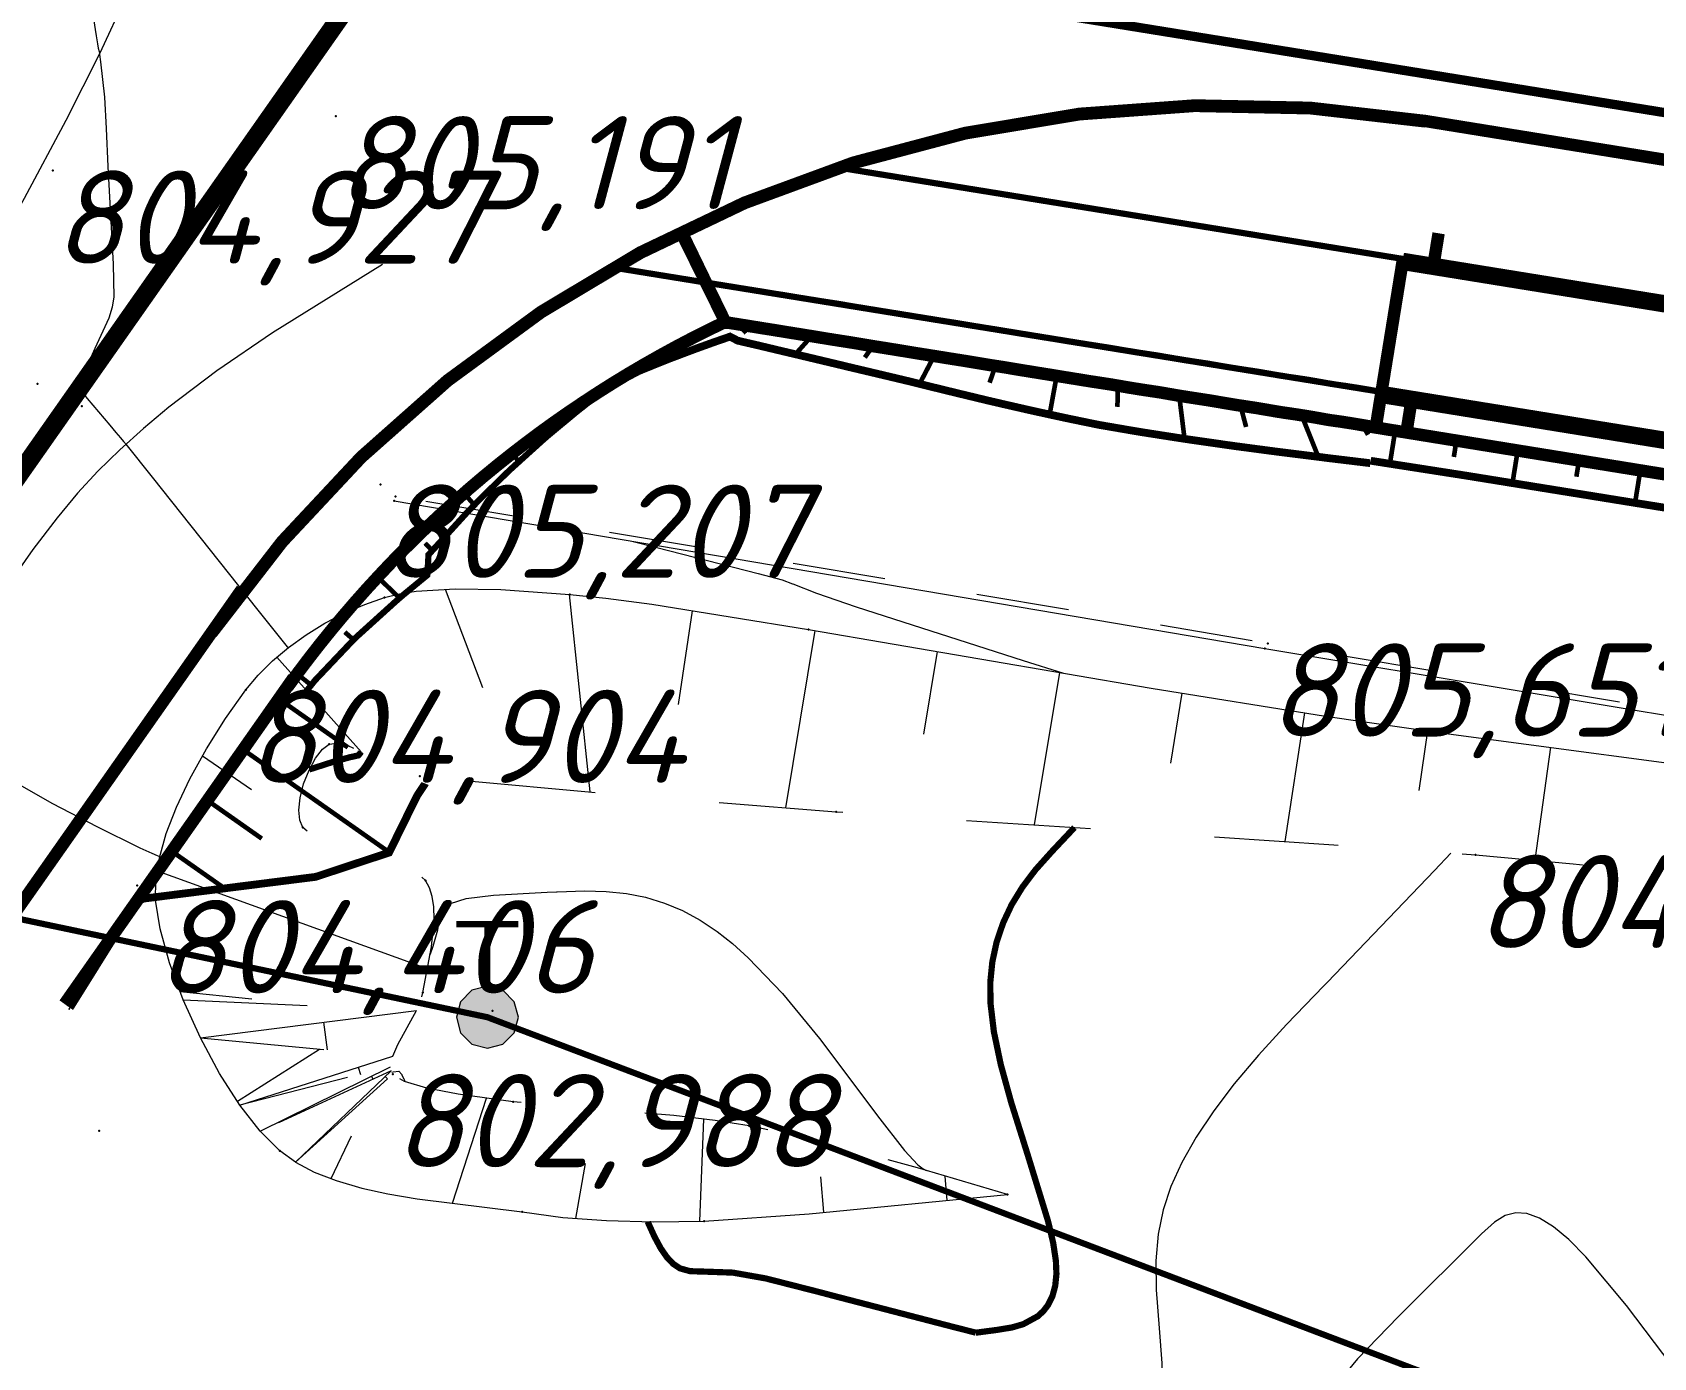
# Model space of a CAD drawing. Header units: metres. Extents: x 629572 to 645168, y 4785785 to 4790166.
# Drawn here: x 635270.7 to 635296.82, y 4788077.24 to 4788098.58 of the extents above; entities that cross this region are included whole.
import ezdxf

# ---------------------------------------------------------------- set-up
doc = ezdxf.new("R2010")
doc.units = ezdxf.units.M
for name, pattern in [('Cплошная', [0]), ('Сплошная', [0]), ('Сплошная_0_50', [0]), ('Штриховая 1.5-1.5', [3, 1.5, -1.5]), ('Штриховая 2', [4, 2, -2]), ('Штриховая 2_0_50', [2, 1, -1]), ('Штрихпунктирная 2', [10, 5, -2.5, 0, -2.5])]:
    doc.linetypes.add(name, pattern=pattern)
doc.layers.get('0').update_dxf_attribs({"linetype": 'CONTINUOUS'})
for name, color, linetype in [('Горизонтали', 7, 'CONTINUOUS'), ('Границы тротуаров_ техн. тротуаров или лотков', 7, 'CONTINUOUS'), ('Границы частей обочин', 7, 'CONTINUOUS'), ('Грунтовая часть обочины', 7, 'CONTINUOUS'), ('Дороги с покрытием (край_ бровка)', 7, 'CONTINUOUS'), ('Дорожные полосы', 7, 'CONTINUOUS'), ('каб.TNS+', 7, 'CONTINUOUS'), ('Кабельные столбики-сторожки', 7, 'CONTINUOUS'), ('Нурсултан', 7, 'CONTINUOUS'), ('Общая поверхность по верху_ ПЧ или ДП_откосы', 7, 'CONTINUOUS'), ('ПК 49+92_61', 7, 'CONTINUOUS'), ('Проезжие части улиц и тротуаров (без бортового камня)', 7, 'CONTINUOUS'), ('Проезжие части улиц и тротуаров (с бортом)', 7, 'CONTINUOUS'), ('Структ', 7, 'CONTINUOUS'), ('Тротуар укрепленной части обочины', 7, 'CONTINUOUS'), ('Укрепленная часть обочины', 7, 'CONTINUOUS')]:
    doc.layers.add(name, color=color, linetype=linetype)
doc.styles.add('ISOCPEUR', font='isocpeui.ttf')
doc.styles.get("Standard").update_dxf_attribs({"font": 'isocpeui.ttf'})
doc.linetypes.add('TELEFON', pattern='A,8,["o",Standard,S=1,R=0,X=-4.33,Y=-0.34],-2', length=10)

# ---------------------------------------------------------------- blocks, each defined once
blk = doc.blocks.new('1010 - 119.2 эл.кабел.столбики-сторожки')
blk.add_hatch(color=7).paths.add_polyline_path([(0, 0.5), (-0.25, 0.433), (-0.433, 0.25), (-0.5, 0), (-0.433, -0.25), (-0.25, -0.433), (0, -0.5), (0.25, -0.433), (0.433, -0.25), (0.5, 0), (0.433, 0.25), (0.25, 0.433), (0, 0.5)])
at = {"color": 7, "linetype": 'Continuous', "lineweight": 0, "const_width": 0.1, "flags": 128}
for points in [[(-0.5, 1.5), (0.5, 1.5)], [(0, 0.5), (0, 1.5)]]:
    blk.add_lwpolyline(points, dxfattribs=at)
at = {"color": 7, "linetype": 'Continuous', "lineweight": 0, "flags": 128}
blk.add_lwpolyline([(0, 0.5), (-0.25, 0.433), (-0.433, 0.25), (-0.5, 0), (-0.433, -0.25), (-0.25, -0.433), (0, -0.5), (0.25, -0.433), (0.433, -0.25), (0.5, 0), (0.433, 0.25), (0.25, 0.433), (0, 0.5)], close=True, dxfattribs=at)
at = {"color": 7, "style": 'ISOCPEUR', "flags": 1}
for tag in ['X', 'Отметка', 'Отметка', 'Имя объекта CREDO-III', 'Код объекта CREDO-III', 'Примечание', 'Тип попереч. профиля', 'Y']:
    blk.add_attdef(tag, (0, 0), '', height=2.5, dxfattribs=at)

msp = doc.modelspace()

# ---------------------------------------------------------------- linework, layer by layer
at = {"layer": 'Горизонтали', "color": 34, "linetype": 'Сплошная', "lineweight": 0, "true_color": 0xa55200, "flags": 128}
for points, elevation in [([(635271.321, 4788103.612), (635271.324, 4788103.606), (635271.336, 4788103.58), (635271.345, 4788103.548), (635271.354, 4788103.512), (635271.357, 4788103.5), (635271.408, 4788103.285), (635271.418, 4788103.137), (635271.416, 4788103.114), (635271.412, 4788102.986), (635271.417, 4788102.898), (635271.424, 4788102.713), (635271.388, 4788102.516), (635271.379, 4788102.489), (635271.337, 4788102.328), (635271.32, 4788101.958), (635271.341, 4788101.306), (635271.407, 4788100.763), (635271.437, 4788100.54), (635271.459, 4788100.339), (635271.509, 4788099.923), (635271.655, 4788098.997), (635271.687, 4788098.799), (635271.73, 4788098.525), (635271.74, 4788098.46), (635271.752, 4788098.398), (635271.766, 4788098.329), (635271.778, 4788098.272), (635271.783, 4788098.249), (635271.785, 4788098.241), (635271.787, 4788098.23), (635271.787, 4788098.229), (635271.787, 4788098.227)], 805), ([(635271.787, 4788098.227), (635271.802, 4788098.106), (635271.865, 4788097.537), (635271.892, 4788097.034), (635271.892, 4788097.033), (635271.921, 4788096.423), (635271.964, 4788095.637), (635272.008, 4788094.848), (635272.017, 4788094.324), (635271.99, 4788094.155), (635271.934, 4788093.978), (635271.713, 4788093.489), (635271.528, 4788093.083), (635271.489, 4788092.955), (635271.485, 4788092.86), (635271.513, 4788092.783), (635271.586, 4788092.686), (635271.95, 4788092.256), (635272.05, 4788092.138), (635272.125, 4788092.05), (635272.174, 4788091.992), (635272.193, 4788091.97), (635272.2, 4788091.962), (635272.209, 4788091.951), (635272.21, 4788091.95), (635272.211, 4788091.949)], 805), ([(635272.211, 4788091.949), (635272.633, 4788091.418), (635274.334, 4788089.279), (635274.811, 4788088.688), (635274.819, 4788088.679), (635274.82, 4788088.677), (635274.824, 4788088.673), (635274.824, 4788088.673)], 805), ([(635280.36, 4788090.388), (635280.765, 4788090.285), (635282.398, 4788089.867), (635282.783, 4788089.763), (635282.95, 4788089.702), (635282.955, 4788089.699), (635283.335, 4788089.551), (635283.974, 4788089.332), (635286.665, 4788088.469), (635287.315, 4788088.264)], 805.5), ([(635268.798, 4788087.436), (635269.195, 4788087.205), (635271.031, 4788086.164), (635271.74, 4788085.792), (635272.437, 4788085.452), (635272.63, 4788085.363), (635272.716, 4788085.325), (635272.743, 4788085.315), (635272.753, 4788085.312), (635272.757, 4788085.311), (635272.758, 4788085.31)], 804.5), ([(635293.557, 4788085.364), (635293.294, 4788085.084), (635291.568, 4788083.284), (635291.512, 4788083.227), (635290.909, 4788082.602), (635290.46, 4788082.109), (635290.069, 4788081.647), (635289.738, 4788081.212), (635289.453, 4788080.788), (635289.222, 4788080.382), (635289.045, 4788079.994), (635288.92, 4788079.622), (635288.84, 4788079.227), (635288.804, 4788078.799), (635288.809, 4788078.331), (635288.858, 4788077.714), (635288.902, 4788077.149), (635288.899, 4788076.77), (635288.847, 4788076.458), (635288.743, 4788076.203), (635288.6, 4788076.011), (635288.404, 4788075.835), (635288.153, 4788075.677), (635287.847, 4788075.537), (635287.493, 4788075.415), (635287.085, 4788075.309), (635286.627, 4788075.22), (635286.058, 4788075.135), (635285.309, 4788075.033)], 804.5), ([(635277.109, 4788083.728), (635277.116, 4788083.744), (635277.163, 4788083.866), (635277.239, 4788084.129), (635277.266, 4788084.292), (635277.267, 4788084.302), (635277.304, 4788084.43), (635277.359, 4788084.498), (635277.439, 4788084.553), (635277.692, 4788084.634), (635278.131, 4788084.686), (635278.998, 4788084.733), (635279.15, 4788084.74), (635279.159, 4788084.741), (635279.603, 4788084.756), (635279.95, 4788084.747), (635280.276, 4788084.713), (635280.583, 4788084.653), (635280.887, 4788084.561), (635281.179, 4788084.44), (635281.463, 4788084.287), (635281.738, 4788084.103), (635281.982, 4788083.909), (635282.238, 4788083.678), (635282.788, 4788083.102), (635283.386, 4788082.38), (635284.117, 4788081.409), (635284.32, 4788081.134), (635284.753, 4788080.577), (635284.968, 4788080.343), (635285.056, 4788080.28), (635285.086, 4788080.265), (635285.095, 4788080.26), (635285.109, 4788080.253), (635285.109, 4788080.253), (635285.111, 4788080.252)], 803.5), ([(635299.89, 4788084.683), (635300.023, 4788084.546), (635300.476, 4788084.103), (635301.102, 4788083.539), (635303.54, 4788081.459), (635304.59, 4788080.576), (635304.626, 4788080.546), (635304.97, 4788080.256), (635305.031, 4788080.197), (635305.061, 4788080.139), (635305.07, 4788080.062), (635305.06, 4788079.956), (635305.007, 4788079.719), (635304.856, 4788079.046), (635304.705, 4788078.249), (635304.626, 4788077.797), (635304.384, 4788076.458), (635304.169, 4788075.478), (635303.945, 4788074.692), (635303.829, 4788074.373), (635303.711, 4788074.104), (635303.56, 4788073.833), (635303.392, 4788073.606), (635303.206, 4788073.422), (635303.001, 4788073.277), (635302.78, 4788073.173), (635302.531, 4788073.102), (635302.25, 4788073.06), (635301.865, 4788073.036), (635301.481, 4788073.029), (635301.188, 4788073.054), (635300.908, 4788073.119), (635300.634, 4788073.226), (635300.347, 4788073.385), (635300.051, 4788073.597), (635299.744, 4788073.863), (635299.421, 4788074.187), (635299.052, 4788074.605), (635298.62, 4788075.134), (635297.423, 4788076.713), (635296.388, 4788078.081), (635295.734, 4788078.864), (635295.46, 4788079.14), (635295.212, 4788079.347), (635294.987, 4788079.487), (635294.783, 4788079.562), (635294.602, 4788079.574), (635294.43, 4788079.528), (635294.262, 4788079.424), (635294.053, 4788079.235), (635292.731, 4788077.921), (635292.71, 4788077.899), (635292.709, 4788077.898), (635292.055, 4788077.218), (635291.609, 4788076.677), (635291.434, 4788076.422), (635291.292, 4788076.178), (635291.184, 4788075.944), (635291.108, 4788075.719), (635291.05, 4788075.42), (635291.02, 4788075.016), (635290.971, 4788074.504), (635290.922, 4788074.317), (635290.852, 4788074.151), (635290.755, 4788073.996), (635290.63, 4788073.854), (635290.476, 4788073.725), (635290.292, 4788073.607), (635290.043, 4788073.484), (635289.74, 4788073.364), (635288.97, 4788073.133), (635288.21, 4788072.962), (635287.31, 4788072.797), (635285.865, 4788072.583), (635285.528, 4788072.536), (635285.054, 4788072.471), (635284.772, 4788072.432), (635284.756, 4788072.429), (635284.713, 4788072.424), (635284.713, 4788072.424)], 805), ([(635276.497, 4788081.838), (635276.518, 4788081.845), (635276.61, 4788081.855), (635276.654, 4788081.8), (635276.659, 4788081.789), (635276.688, 4788081.731), (635276.7, 4788081.708), (635276.707, 4788081.687), (635276.706, 4788081.686)], 803)]:
    msp.add_lwpolyline(points, dxfattribs=dict(at, elevation=elevation))
at = {"layer": 'Горизонтали', "color": 34, "linetype": 'Сплошная', "lineweight": 0, "const_width": 0.1, "elevation": 804, "flags": 128}
for points in [[(635275.165, 4788086.711), (635275.237, 4788086.734), (635275.561, 4788086.838), (635275.818, 4788086.908), (635275.881, 4788086.921), (635275.957, 4788086.939), (635275.986, 4788086.971), (635275.986, 4788086.972), (635275.993, 4788086.993), (635275.993, 4788086.995), (635275.994, 4788086.996), (635275.994, 4788086.997), (635275.994, 4788086.997), (635275.994, 4788086.997)], [(635287.493, 4788085.776), (635287.134, 4788085.395), (635286.865, 4788085.095), (635286.657, 4788084.82), (635286.482, 4788084.535), (635286.344, 4788084.241), (635286.239, 4788083.932), (635286.17, 4788083.613), (635286.137, 4788083.283), (635286.141, 4788082.942), (635286.195, 4788082.489), (635286.306, 4788081.96), (635286.475, 4788081.347), (635286.741, 4788080.503), (635287.067, 4788079.441), (635287.151, 4788079.086), (635287.194, 4788078.799), (635287.203, 4788078.588), (635287.184, 4788078.399), (635287.139, 4788078.232), (635287.068, 4788078.088), (635286.993, 4788077.99), (635286.902, 4788077.906), (635286.669, 4788077.779), (635286.486, 4788077.726), (635286.25, 4788077.687), (635286.067, 4788077.663), (635286.007, 4788077.655), (635285.917, 4788077.643), (635285.904, 4788077.642)], [(635285.904, 4788077.642), (635285.5, 4788077.745), (635283.611, 4788078.235), (635283.412, 4788078.288), (635282.521, 4788078.515), (635281.99, 4788078.609), (635281.569, 4788078.624), (635281.302, 4788078.632), (635281.136, 4788078.678), (635281.03, 4788078.749), (635280.927, 4788078.857), (635280.828, 4788079), (635280.726, 4788079.189), (635280.627, 4788079.407), (635280.623, 4788079.418), (635280.622, 4788079.422), (635280.62, 4788079.428), (635280.62, 4788079.428)]]:
    msp.add_lwpolyline(points, dxfattribs=at)
at = {"layer": 'Границы тротуаров_ техн. тротуаров или лотков', "color": 7, "linetype": 'Сплошная', "lineweight": 0, "const_width": 0.1, "flags": 128}
msp.add_lwpolyline([(635292.44, 4788092.791, 0.000063), (635292.436, 4788092.791), (635292.436, 4788092.791), (635292.245, 4788092.826), (635292.053, 4788092.858), (635291.861, 4788092.888), (635291.668, 4788092.915), (635291.613, 4788092.924), (635291.435, 4788092.956), (635291.256, 4788092.987), (635291.076, 4788093.014), (635290.897, 4788093.04), (635290.786, 4788093.058), (635290.452, 4788093.116), (635290.115, 4788093.167), (635289.96, 4788093.192), (635289.642, 4788093.247), (635289.322, 4788093.295), (635289.133, 4788093.326), (635288.824, 4788093.379), (635288.513, 4788093.426), (635288.307, 4788093.46), (635288.017, 4788093.509), (635287.726, 4788093.554), (635287.682, 4788093.561), (635287.48, 4788093.593), (635287.157, 4788093.646), (635286.943, 4788093.68), (635286.846, 4788093.696), (635286.826, 4788093.699), (635286.653, 4788093.727), (635286.466, 4788093.758), (635286.259, 4788093.792), (635286.051, 4788093.825), (635285.937, 4788093.843), (635285.827, 4788093.861), (635285.571, 4788093.904), (635285.314, 4788093.944), (635285.025, 4788093.991), (635285.01, 4788093.993), (635284.75, 4788094.035), (635284.524, 4788094.072), (635284.222, 4788094.121), (635284.038, 4788094.151), (635283.937, 4788094.167), (635283.68, 4788094.211), (635283.42, 4788094.251), (635283.327, 4788094.266), (635283.01, 4788094.317), (635282.815, 4788094.35), (635282.618, 4788094.38), (635282.61, 4788094.382), (635282.422, 4788094.413), (635282.234, 4788094.443), (635282.226, 4788094.444), (635281.918, 4788094.494), (635281.828, 4788094.508), (635281.618, 4788094.542)], format="xyb", dxfattribs=at)
at = {"layer": 'Границы частей обочин', "color": 86, "linetype": 'Сплошная', "lineweight": 0, "true_color": 0x128000, "const_width": 0.1, "flags": 128}
msp.add_lwpolyline([(635274.811, 4788088.044), (635271.223, 4788082.935)], dxfattribs=at)
at = {"layer": 'Грунтовая часть обочины', "color": 30, "linetype": 'Сплошная', "lineweight": 0, "true_color": 0xff7f27, "const_width": 0.2, "flags": 128}
for points in [[(635292.427, 4788092.712), (635292.347, 4788092.218), (635328.755, 4788086.325), (635328.834, 4788086.819)], [(635292.92, 4788092.632), (635292.841, 4788092.138), (635328.266, 4788086.404), (635328.346, 4788086.898)]]:
    msp.add_lwpolyline(points, dxfattribs=at)
at = {"layer": 'Дороги с покрытием (край_ бровка)', "color": 251, "linetype": 'Сплошная', "lineweight": 0, "true_color": 0x636466, "flags": 128}
for points in [[(635253.175, 4788065.986), (635254.196, 4788068.296), (635255.256, 4788070.586), (635255.832, 4788071.754), (635256.395, 4788072.834), (635257.015, 4788073.95), (635257.812, 4788075.315), (635259.452, 4788078.021), (635259.67, 4788078.377), (635260.967, 4788080.509), (635262.027, 4788082.285), (635262.302, 4788082.748), (635263.643, 4788084.984), (635265.005, 4788087.186), (635265.644, 4788088.167), (635266.461, 4788089.372), (635266.927, 4788090.048), (635267.948, 4788091.537), (635268.69, 4788092.665), (635269.279, 4788093.621), (635269.927, 4788094.743), (635270.579, 4788095.912), (635271.25, 4788097.165), (635271.799, 4788098.25), (635272.253, 4788099.236), (635272.401, 4788099.607), (635272.494, 4788099.895), (635272.554, 4788100.167), (635272.595, 4788100.461), (635272.616, 4788100.772), (635272.617, 4788101.092), (635272.596, 4788101.42), (635272.554, 4788101.741), (635272.493, 4788102.049), (635272.412, 4788102.337), (635272.304, 4788102.625), (635272.177, 4788102.879), (635272.032, 4788103.094), (635271.871, 4788103.27), (635271.678, 4788103.419), (635271.429, 4788103.562), (635271.127, 4788103.698), (635270.771, 4788103.826), (635270.052, 4788104.024), (635269.196, 4788104.197), (635268.417, 4788104.314), (635267.596, 4788104.406), (635266.723, 4788104.448), (635264.653, 4788104.5), (635263.316, 4788104.532), (635259.169, 4788104.654), (635255.679, 4788104.808), (635253.425, 4788104.946), (635251.412, 4788105.107), (635249.638, 4788105.29), (635248.101, 4788105.495), (635246.608, 4788105.748), (635244.951, 4788106.075), (635243.102, 4788106.483), (635240.991, 4788106.986), (635235.809, 4788108.309), (635233.028, 4788109.028), (635230.638, 4788109.63), (635228.591, 4788110.124), (635226.734, 4788110.547), (635225.031, 4788110.906), (635220.52, 4788111.78), (635214.442, 4788112.902), (635208.154, 4788114.028), (635202.033, 4788115.095), (635196.843, 4788115.967), (635193.617, 4788116.469), (635192.607, 4788116.593), (635191.536, 4788116.693), (635190.385, 4788116.768), (635189.106, 4788116.824), (635186.38, 4788116.887), (635184.565, 4788116.923), (635183.246, 4788116.964), (635182.094, 4788117.021), (635181.034, 4788117.096), (635180.042, 4788117.192), (635177.62, 4788117.491), (635174.516, 4788117.928), (635171.421, 4788118.397), (635167.762, 4788118.974), (635161.016, 4788120.072), (635149.268, 4788122.017), (635132.024, 4788124.921), (635123.419, 4788126.407), (635117.294, 4788127.505), (635114.913, 4788127.957), (635112.379, 4788128.46), (635106.525, 4788129.686), (635102.022, 4788130.662), (635095.783, 4788132.008), (635092.739, 4788132.645), (635089.994, 4788133.198), (635087.431, 4788133.692), (635085.005, 4788134.135), (635079.397, 4788135.093), (635072.756, 4788136.163), (635066.277, 4788137.162), (635059.32, 4788138.199), (635053.142, 4788139.092), (635047.221, 4788139.923), (635042.075, 4788140.597), (635035.694, 4788141.365), (635027.673, 4788142.283), (635024.15, 4788142.682), (635018.841, 4788143.302), (635015.373, 4788143.746), (635011.988, 4788144.251), (635007.583, 4788144.971), (634999.811, 4788146.323), (634996.723, 4788146.879), (634996.06, 4788146.998), (634995.652, 4788147.056), (634995.594, 4788147.064), (634995.243, 4788147.111), (634994.839, 4788147.187), (634994.254, 4788147.367), (634994.239, 4788147.372), (634993.395, 4788147.636), (634992.926, 4788147.755), (634992.54, 4788147.823), (634991.658, 4788147.897), (634990.663, 4788147.907), (634990.147, 4788147.877), (634989.68, 4788147.822), (634989.143, 4788147.726), (634988.517, 4788147.589), (634987.844, 4788147.418), (634987.258, 4788147.245), (634986.745, 4788147.057), (634986.447, 4788146.896), (634986.366, 4788146.814), (634986.306, 4788146.709), (634986.263, 4788146.579), (634986.239, 4788146.42), (634986.24, 4788145.893), (634986.246, 4788145.758), (634986.245, 4788145.382), (634986.202, 4788145.11), (634986.126, 4788144.818), (634986.041, 4788144.493), (634985.937, 4788144.154), (634985.828, 4788143.887), (634985.673, 4788143.624), (634985.494, 4788143.437), (634985.27, 4788143.314), (634984.97, 4788143.236), (634984.699, 4788143.204), (634984.32, 4788143.186), (634984.282, 4788143.185), (634983.669, 4788143.145), (634983.032, 4788143.082), (634982.959, 4788143.077), (634982.369, 4788143.025), (634982.019, 4788142.976), (634981.718, 4788142.913), (634981.556, 4788142.873), (634981.02, 4788142.735), (634980.616, 4788142.613), (634980.271, 4788142.486), (634979.9, 4788142.313), (634979.594, 4788142.121), (634979.215, 4788141.799), (634978.591, 4788141.204), (634977.576, 4788140.197), (634977.247, 4788139.869), (634976.264, 4788138.92), (634975.989, 4788138.725), (634975.602, 4788138.52), (634975.447, 4788138.446), (634974.902, 4788138.165), (634974.733, 4788138.05), (634974.593, 4788137.931), (634974.48, 4788137.804), (634974.392, 4788137.668), (634974.179, 4788137.162), (634973.852, 4788136.219), (634973.138, 4788133.954), (634972.583, 4788132.096), (634972.244, 4788130.843), (634971.943, 4788129.58), (634971.66, 4788128.311)], [(635276.345, 4788094.844), (635274.574, 4788093.743), (635273.674, 4788093.13), (635272.903, 4788092.547), (635272.493, 4788092.204), (635272.112, 4788091.86), (635271.76, 4788091.513), (635271.433, 4788091.16), (635271.102, 4788090.763), (635270.714, 4788090.255), (635269.765, 4788088.906), (635268.888, 4788087.584), (635267.825, 4788085.927), (635267.002, 4788084.624), (635266.202, 4788083.358), (635264.786, 4788081.072), (635263.408, 4788078.762), (635262.57, 4788077.29), (635262.394, 4788076.908), (635262.22, 4788076.432), (635261.97, 4788075.604), (635261.951, 4788075.537), (635261.726, 4788074.826), (635261.489, 4788074.291), (635261.313, 4788073.935), (635261.228, 4788073.765), (635260.979, 4788073.234), (635260.563, 4788072.222), (635260.527, 4788072.133), (635259.968, 4788070.764), (635259.476, 4788069.617), (635259.117, 4788068.88), (635258.723, 4788068.16), (635258.28, 4788067.472), (635257.619, 4788066.605), (635256.674, 4788065.438), (635255.586, 4788064.12)]]:
    msp.add_lwpolyline(points, dxfattribs=at)
at = {"layer": 'Дорожные полосы', "color": 5, "linetype": 'Сплошная', "lineweight": 0, "true_color": 0x0000ff, "const_width": 0.15, "flags": 128}
msp.add_lwpolyline([(634319.342, 4788254.774), (634339.085, 4788251.578), (634355, 4788249.762), (635549.529, 4788056.415), (635648.316, 4788040.881), (635677.931, 4788036.088), (635721.537, 4788028.828), (635721.539, 4788028.828), (635721.539, 4788028.828), (635721.541, 4788028.828, 0.00032), (635772.006, 4788020.459), (635772.008, 4788020.459), (635772.008, 4788020.459), (635772.01, 4788020.459), (635776.601, 4788019.701), (636058.585, 4787974.428), (636058.585, 4787974.428, -0.011051), (636374.926, 4787916.442), (636374.926, 4787916.442), (636375.474, 4787916.329), (636381.599, 4787915.066), (636387.73, 4787913.805), (636393.868, 4787912.546), (636400.015, 4787911.294), (636406.169, 4787910.05), (636412.332, 4787908.817), (636418.505, 4787907.597), (636424.687, 4787906.393), (636430.879, 4787905.207), (636437.082, 4787904.041), (636443.295, 4787902.898), (636449.52, 4787901.781), (636455.756, 4787900.692), (636462.004, 4787899.634), (636468.263, 4787898.608), (636474.536, 4787897.619, 0.058457), (636711.485, 4787888.928, 0.004041), (636727.862, 4787890.449), (636727.864, 4787890.449), (636727.866, 4787890.45), (636729.313, 4787890.597), (636730.76, 4787890.746), (636732.207, 4787890.898), (636733.654, 4787891.051), (636735.1, 4787891.206), (636736.547, 4787891.363), (636737.993, 4787891.523), (636739.439, 4787891.684), (636740.884, 4787891.846), (636742.33, 4787892.011), (636743.775, 4787892.177), (636745.22, 4787892.346), (636750.683, 4787892.997), (636756.143, 4787893.671), (636761.6, 4787894.366), (636767.054, 4787895.082), (636772.507, 4787895.815), (636777.957, 4787896.565), (636783.404, 4787897.33), (636788.851, 4787898.108), (636794.295, 4787898.897), (636799.738, 4787899.697), (636805.179, 4787900.505), (636808.461, 4787900.996), (636811.742, 4787901.489), (636819.763, 4787902.664), (636827.774, 4787903.843), (636827.774, 4787903.843), (636827.779, 4787903.843), (636827.779, 4787903.843, 0.000191), (636841.455, 4787905.863, 0.001382), (636940.491, 4787920.352, 0.001203), (637026.545, 4787933.792), (637026.546, 4787933.792), (637026.547, 4787933.793), (637026.547, 4787933.793), (637026.547, 4787933.793), (637026.547, 4787933.793), (637026.549, 4787933.793), (637026.55, 4787933.793, -0.001264), (637136.636, 4787950.973), (637136.636, 4787950.973), (637241.37, 4787967.047)], format="xyb", dxfattribs=at)
at = {"layer": 'Дорожные полосы', "color": 6, "linetype": 'Сплошная', "lineweight": 0, "true_color": 0xff00ff, "const_width": 0.2, "flags": 128}
for points in [[(635293.146, 4788097.154, 0.287277), (635273.584, 4788088.906)], [(635293.146, 4788097.154, 0.287277), (635273.584, 4788088.906)], [(635293.145, 4788097.148, 0.287277), (635273.588, 4788088.902)], [(635293.145, 4788097.148, 0.287277), (635273.588, 4788088.902)]]:
    msp.add_lwpolyline(points, format="xyb", dxfattribs=at)
for points in [[(635293.146, 4788097.154), (635329.553, 4788091.261)], [(635293.146, 4788097.154), (635329.553, 4788091.261)], [(635269.996, 4788083.797), (635274.081, 4788089.614)], [(635269.996, 4788083.797), (635273.584, 4788088.906)]]:
    msp.add_lwpolyline(points, dxfattribs=at)
at = {"layer": 'каб.TNS+', "color": 6, "linetype": 'TELEFON', "lineweight": 13, "const_width": 0.1, "flags": 128}
msp.add_lwpolyline([(638270.813, 4788133.687), (638193.602, 4788131.619), (638153.084, 4788130.094), (638066.482, 4788100.947), (638011.526, 4788045.935), (637996.5, 4788029.801), (637969.259, 4788028.232), (637969.23, 4788028.22), (637841.587, 4788016.866), (637760.758, 4788016.467), (637732.657, 4788017.43), (637667.163, 4787999.785), (637401.194, 4787932.441), (637269.927, 4787888.302), (637194.391, 4787823.922), (637136.709, 4787814.283), (637106.654, 4787810.567), (637089.638, 4787810.171), (637089.366, 4787910.212), (637066.761, 4787905.912), (636843.379, 4787868.532), (636788.513, 4787860.262), (636774.562, 4787887.226), (636711.899, 4787881.167), (636657.533, 4787873.006), (636554.764, 4787861.122), (636455.777, 4787831.223), (636434.918, 4787824.966), (636416.624, 4787808.72), (636304.267, 4787782.705), (636233.862, 4787772.269), (635989.861, 4787902.068), (635945.642, 4787983.21), (635945.279, 4787983.355), (635812.858, 4788009.948), (635741.502, 4788016.521), (635712.29, 4787997.799), (635689.435, 4787995.075), (635667.22, 4787994.642), (635660.21, 4788000.063), (635653.349, 4788024.57), (635563.056, 4788041.532), (635535.772, 4788046.908), (635514.092, 4788048.218), (635461.147, 4788049.694), (635402.158, 4788048.433), (635373.969, 4788051.91), (635330.663, 4788064.144), (635313.968, 4788070.275), (635301.548, 4788073.802), (635278.035, 4788082.722), (635224.613, 4788093.935), (635167.176, 4788095.166), (635130.187, 4788107.039), (635066.497, 4788114.071), (634802.661, 4788156.699), (634778.924, 4788160.199), (634765.28, 4788169.733), (634733.564, 4788170.831), (634651.904, 4788174.166), (634647.104, 4788179.829), (634433.393, 4788210.198), (634430.739, 4788207.656), (634426.743, 4788204.448), (634376.589, 4788205.395), (634325.052, 4788224.737), (634319.402, 4788227.368), (634104.504, 4788239.441), (633705.81, 4788334.102)], dxfattribs=at)
at = {"layer": 'Нурсултан', "color": 251, "linetype": 'Сплошная', "lineweight": 0, "flags": 128}
for points in [[(635274.048, 4788081.307), (635273.721, 4788081.816), (635273.411, 4788082.39), (635273.134, 4788083), (635272.912, 4788083.6), (635272.761, 4788084.146), (635272.689, 4788084.607), (635272.693, 4788084.928), (635272.751, 4788085.286), (635272.861, 4788085.678), (635273.024, 4788086.102), (635273.241, 4788086.562), (635273.507, 4788087.043), (635273.817, 4788087.535), (635274.143, 4788087.995), (635274.341, 4788088.231), (635274.571, 4788088.459), (635274.83, 4788088.677), (635275.114, 4788088.881), (635275.418, 4788089.068), (635275.736, 4788089.232), (635276.058, 4788089.37), (635276.379, 4788089.479), (635276.62, 4788089.538), (635276.888, 4788089.582), (635277.514, 4788089.623), (635278.25, 4788089.608), (635279.361, 4788089.53), (635279.942, 4788089.472), (635280.686, 4788089.371), (635283.21, 4788088.964), (635288.73, 4788088.022), (635291.537, 4788087.569), (635293.438, 4788087.298), (635298.684, 4788086.6), (635301.358, 4788086.2), (635303.873, 4788085.772), (635307.502, 4788085.128), (635311.812, 4788084.343), (635314.731, 4788083.794), (635316.018, 4788083.5), (635318.921, 4788082.741), (635319.536, 4788082.602), (635320.032, 4788082.513), (635320.727, 4788082.44), (635321.609, 4788082.4), (635322.619, 4788082.392), (635324.045, 4788082.415), (635324.489, 4788082.43), (635325.326, 4788082.496)], [(635273.411, 4788082.39), (635276.895, 4788082.829)], [(635274.943, 4788080.388), (635274.693, 4788080.568), (635274.375, 4788080.886), (635274.048, 4788081.307), (635276.509, 4788082.095)], [(635274.375, 4788080.886), (635276.474, 4788081.925)], [(635276.484, 4788081.86), (635274.943, 4788080.388), (635275.245, 4788080.229), (635275.601, 4788080.09), (635276.013, 4788079.97), (635276.429, 4788079.878), (635276.903, 4788079.798), (635278.594, 4788079.587), (635279.253, 4788079.499), (635279.956, 4788079.446), (635280.709, 4788079.426), (635281.529, 4788079.44), (635283.217, 4788079.558), (635286.412, 4788079.866)]]:
    msp.add_lwpolyline(points, dxfattribs=at)
at = {"layer": 'Нурсултан', "color": 251, "linetype": 'Continuous', "lineweight": 0, "flags": 128}
for points in [[(635277.357, 4788089.613), (635277.957, 4788088.033)], [(635279.354, 4788089.531), (635279.685, 4788086.35)], [(635281.336, 4788089.266), (635281.106, 4788087.76)], [(635283.31, 4788088.947), (635282.837, 4788086.095)], [(635274.641, 4788088.519), (635276.004, 4788086.993)], [(635285.281, 4788088.611), (635285.061, 4788087.281)], [(635287.253, 4788088.274), (635286.845, 4788085.818)], [(635289.225, 4788087.942), (635289.041, 4788086.814)], [(635291.2, 4788087.623), (635290.881, 4788085.552)], [(635293.179, 4788087.335), (635293.044, 4788086.373)], [(635273.444, 4788086.929), (635274.237, 4788086.39)], [(635295.161, 4788087.069), (635294.908, 4788085.249)], [(635272.717, 4788085.078), (635277.067, 4788083.505)], [(635273.083, 4788083.137), (635274.239, 4788083.017)], [(635275.396, 4788082.64), (635275.452, 4788082.195)], [(635274.008, 4788081.368), (635275.329, 4788082.207)], [(635275.952, 4788081.916), (635275.989, 4788081.802)], [(635276.168, 4788081.774), (635276.192, 4788081.725)], [(635276.389, 4788081.769), (635276.428, 4788081.729)], [(635277.475, 4788079.726), (635278.021, 4788081.419)], [(635281.458, 4788079.439), (635281.523, 4788081.082)], [(635275.519, 4788080.122), (635275.846, 4788080.81)], [(635279.46, 4788079.483), (635279.618, 4788080.364)], [(635283.453, 4788079.581), (635283.405, 4788080.154)], [(635285.444, 4788079.773), (635285.408, 4788080.164)]]:
    msp.add_lwpolyline(points, dxfattribs=at)
at = {"layer": 'Нурсултан', "color": 251, "linetype": 'Штриховая 2', "lineweight": 0, "flags": 128}
for points in [[(635273.134, 4788083), (635276.895, 4788082.829), (635276.96, 4788082.986), (635276.996, 4788083.121), (635277.132, 4788083.855), (635277.176, 4788084.303), (635277.171, 4788084.499), (635277.147, 4788084.667), (635277.103, 4788084.808), (635277.04, 4788084.922), (635276.899, 4788085.049), (635276.665, 4788085.173), (635276.328, 4788085.297), (635275.378, 4788085.593), (635275.17, 4788085.687), (635275.06, 4788085.778), (635275.011, 4788085.895), (635274.997, 4788086.058), (635275.019, 4788086.257), (635275.074, 4788086.478), (635275.161, 4788086.702), (635275.265, 4788086.896), (635275.377, 4788087.039), (635275.486, 4788087.119), (635275.615, 4788087.137), (635275.788, 4788087.096), (635276.594, 4788086.709), (635276.782, 4788086.639), (635276.944, 4788086.603), (635279.662, 4788086.352), (635283.652, 4788086.029), (635291.674, 4788085.5), (635293.953, 4788085.335), (635295.526, 4788085.194), (635297.06, 4788085.035), (635298.558, 4788084.859), (635300.023, 4788084.665), (635303.477, 4788084.167), (635306.61, 4788083.691), (635309.089, 4788083.288), (635310.892, 4788082.961), (635312.065, 4788082.764), (635315.059, 4788082.352), (635315.872, 4788082.207), (635316.585, 4788082.048), (635317.39, 4788081.817), (635318.102, 4788081.547), (635318.733, 4788081.233), (635319.29, 4788080.871), (635319.528, 4788080.679), (635319.775, 4788080.449), (635320.29, 4788079.877), (635320.836, 4788079.156), (635321.41, 4788078.287), (635321.984, 4788077.324), (635322.583, 4788076.228), (635323.116, 4788075.187), (635324.1, 4788073.18), (635324.161, 4788073.118), (635324.237, 4788073.071), (635324.438, 4788073.023), (635324.669, 4788073.028), (635325.208, 4788073.093)], [(635276.509, 4788082.095), (635276.594, 4788082.281), (635276.895, 4788082.829)], [(635273.411, 4788082.39), (635276.509, 4788082.095), (635276.474, 4788081.925), (635274.048, 4788081.307)], [(635276.484, 4788081.86), (635274.375, 4788080.886)], [(635274.943, 4788080.388), (635276.514, 4788081.807), (635276.484, 4788081.86), (635276.474, 4788081.925)], [(635286.412, 4788079.866), (635284.964, 4788080.296), (635283.93, 4788080.584), (635283.032, 4788080.809), (635282.252, 4788080.974), (635281.705, 4788081.061), (635281.04, 4788081.139), (635278.45, 4788081.358), (635277.564, 4788081.484), (635277.061, 4788081.579), (635276.702, 4788081.687), (635276.587, 4788081.746), (635276.514, 4788081.807)]]:
    msp.add_lwpolyline(points, dxfattribs=at)
at = {"layer": 'Нурсултан', "color": 7}
for p in [(635275.594, 4788097.233, 18.514), (635271.033, 4788096.356, 18.25), (635270.786, 4788092.923, 18.303), (635271.501, 4788092.563, 18.336), (635271.167, 4788092.257, 18.217), (635276.314, 4788091.298, 18.53), (635276.555, 4788091.109, 18.56), (635276.534, 4788091.036, 18.71), (635279.361, 4788089.53, 18.427), (635276.379, 4788089.479, 18.498), (635283.21, 4788088.964, 18.679), (635290.608, 4788088.742, 18.974), (635290.563, 4788088.661, 19.124), (635274.143, 4788087.995, 18.227), (635291.537, 4788087.569, 18.97), (635275.486, 4788087.119, 17.406), (635276.944, 4788086.603, 17.163), (635283.652, 4788086.029, 17.007), (635275.06, 4788085.778, 17.171), (635293.953, 4788085.335, 17.855), (635272.395, 4788084.845, 17.749), (635277.04, 4788084.922, 16.89), (635272.689, 4788084.607, 17.729), (635276.996, 4788083.121, 16.789), (635278.117, 4788082.823, 16.405), (635278.035, 4788082.722, 16.481), (635276.514, 4788081.807, 16.311), (635278.45, 4788081.358, 16.417), (635282.252, 4788080.974, 16.648), (635271.779, 4788080.891, 17.724), (635274.693, 4788080.568, 17.454), (635286.412, 4788079.866, 16.904), (635278.594, 4788079.587, 17.568), (635281.529, 4788079.44, 17.214)]:
    msp.add_point(p, dxfattribs=at)
at = {"layer": 'Общая поверхность по верху_ ПЧ или ДП_откосы', "color": 30, "linetype": 'Штриховая 2_0_50', "lineweight": 0, "true_color": 0xff7f27, "const_width": 0.125, "flags": 128}
for points in [[(635281.834, 4788093.904), (635281.122, 4788095.35)], [(635279.989, 4788092.872), (635280.462, 4788093.122), (635280.464, 4788093.123), (635280.466, 4788093.124), (635280.526, 4788093.149), (635280.556, 4788093.161), (635280.558, 4788093.162), (635280.561, 4788093.163), (635280.647, 4788093.198), (635280.759, 4788093.244), (635280.792, 4788093.257), (635280.986, 4788093.334), (635281.352, 4788093.472), (635281.386, 4788093.485), (635281.42, 4788093.497), (635281.617, 4788093.568), (635281.686, 4788093.593), (635281.944, 4788093.682), (635282.068, 4788093.617), (635282.274, 4788093.569), (635282.362, 4788093.549), (635282.664, 4788093.477), (635282.668, 4788093.476), (635282.672, 4788093.475), (635283.04, 4788093.388), (635283.044, 4788093.387), (635283.048, 4788093.386), (635283.43, 4788093.295), (635283.737, 4788093.222), (635283.827, 4788093.2), (635284.326, 4788093.082), (635284.423, 4788093.059), (635284.601, 4788093.017), (635284.89, 4788092.948), (635285.107, 4788092.894), (635285.356, 4788092.832), (635285.37, 4788092.829), (635285.645, 4788092.762), (635286.131, 4788092.645), (635286.236, 4788092.621), (635286.343, 4788092.596), (635286.732, 4788092.507), (635286.908, 4788092.468), (635287.069, 4788092.433), (635287.088, 4788092.428), (635287.178, 4788092.409), (635287.377, 4788092.366), (635287.677, 4788092.304), (635287.864, 4788092.266), (635287.905, 4788092.258), (635288.439, 4788092.166), (635288.628, 4788092.135), (635289.199, 4788092.046), (635289.372, 4788092.02), (635289.959, 4788091.936), (635290.102, 4788091.916), (635290.721, 4788091.834), (635290.823, 4788091.821), (635291.486, 4788091.738), (635291.537, 4788091.731), (635292.251, 4788091.645), (635292.254, 4788091.645)], [(635274.816, 4788088.04), (635274.818, 4788088.043), (635274.819, 4788088.044), (635275.024, 4788088.323), (635275.597, 4788089.048), (635275.645, 4788089.107), (635276.204, 4788089.744), (635276.305, 4788089.852), (635276.667, 4788090.229), (635276.846, 4788090.407), (635277.202, 4788090.748), (635277.519, 4788091.038), (635277.748, 4788091.238), (635278.223, 4788091.633), (635278.302, 4788091.696), (635278.861, 4788092.124), (635278.955, 4788092.193), (635279.421, 4788092.52), (635279.714, 4788092.714), (635279.98, 4788092.885), (635280.437, 4788093.162)], [(635292.261, 4788091.684), (635292.265, 4788091.683), (635293.806, 4788091.443), (635313.551, 4788088.257), (635328.679, 4788085.89), (635329.199, 4788089.072)], [(635271.223, 4788082.935), (635271.226, 4788082.939), (635272.381, 4788084.566), (635272.479, 4788084.626), (635272.483, 4788084.629), (635272.488, 4788084.631), (635275.268, 4788084.982), (635276.451, 4788085.373), (635276.898, 4788086.281), (635277.029, 4788086.48), (635277.031, 4788086.485)]]:
    msp.add_lwpolyline(points, dxfattribs=at)
at = {"layer": 'Общая поверхность по верху_ ПЧ или ДП_откосы', "color": 30, "linetype": 'Сплошная_0_50', "lineweight": 0, "true_color": 0xff7f27, "const_width": 0.1, "flags": 128}
for points in [[(635281.206, 4788095.391), (635281.241, 4788095.319), (635281.618, 4788094.542), (635281.653, 4788094.47), (635281.929, 4788093.904), (635282.131, 4788093.872), (635282.217, 4788093.858), (635282.513, 4788093.81), (635282.517, 4788093.809), (635282.521, 4788093.809), (635282.884, 4788093.75), (635282.887, 4788093.749), (635282.891, 4788093.749), (635283.269, 4788093.688), (635283.574, 4788093.638), (635283.663, 4788093.624), (635284.161, 4788093.543), (635284.258, 4788093.527), (635284.436, 4788093.499), (635284.726, 4788093.452), (635284.943, 4788093.416), (635285.194, 4788093.376), (635285.208, 4788093.374), (635285.487, 4788093.329), (635285.98, 4788093.249), (635286.087, 4788093.231), (635286.196, 4788093.214), (635286.595, 4788093.149), (635286.776, 4788093.12), (635286.942, 4788093.093), (635286.962, 4788093.09), (635287.055, 4788093.075), (635287.261, 4788093.041), (635287.572, 4788092.991), (635287.767, 4788092.959), (635287.809, 4788092.953), (635288.368, 4788092.862), (635288.566, 4788092.83), (635289.164, 4788092.733), (635289.345, 4788092.704), (635289.959, 4788092.605), (635290.109, 4788092.58), (635290.755, 4788092.476), (635290.861, 4788092.459), (635291.551, 4788092.347), (635291.604, 4788092.338), (635292.343, 4788092.219), (635292.347, 4788092.218)], [(635275.044, 4788087.88), (635275.046, 4788087.883), (635275.047, 4788087.884), (635275.261, 4788088.15), (635275.889, 4788088.811), (635275.944, 4788088.862), (635276.563, 4788089.422), (635276.673, 4788089.517), (635277.068, 4788089.842), (635277.086, 4788090.169), (635277.413, 4788090.527), (635277.699, 4788090.841), (635277.908, 4788091.057), (635278.345, 4788091.485), (635278.418, 4788091.554), (635278.937, 4788092.023), (635279.025, 4788092.099), (635279.462, 4788092.462), (635279.737, 4788092.68), (635279.989, 4788092.872), (635280.437, 4788093.162), (635280.439, 4788093.163), (635280.442, 4788093.165), (635280.497, 4788093.197), (635280.525, 4788093.213), (635280.527, 4788093.215), (635280.529, 4788093.216), (635280.609, 4788093.262), (635280.714, 4788093.322), (635280.745, 4788093.339), (635280.926, 4788093.44), (635281.271, 4788093.623), (635281.303, 4788093.64), (635281.335, 4788093.657), (635281.522, 4788093.752), (635281.588, 4788093.784), (635281.834, 4788093.904)], [(635292.347, 4788092.218), (635292.352, 4788092.217), (635293.891, 4788091.968), (635313.635, 4788088.772), (635328.75, 4788086.326), (635328.679, 4788085.89)], [(635271.226, 4788082.939), (635272.373, 4788084.572), (635272.433, 4788084.658), (635272.436, 4788084.662), (635272.439, 4788084.666), (635273.522, 4788086.208), (635274.097, 4788087.027), (635274.672, 4788087.845), (635274.808, 4788088.039), (635274.811, 4788088.044)], [(635271.319, 4788082.868), (635271.322, 4788082.872), (635272.381, 4788084.566)]]:
    msp.add_lwpolyline(points, dxfattribs=at)
at = {"layer": 'Общая поверхность по верху_ ПЧ или ДП_откосы', "color": 30, "linetype": 'Continuous', "lineweight": 0, "true_color": 0xff7f27, "const_width": 0.075, "flags": 128}
for points in [[(635281.643, 4788094.492), (635281.571, 4788094.439)], [(635282.271, 4788093.849), (635282.153, 4788093.742)], [(635283.258, 4788093.689), (635282.997, 4788093.398)], [(635280.944, 4788093.449), (635281.004, 4788093.341)], [(635284.245, 4788093.529), (635284.116, 4788093.346)], [(635285.232, 4788093.37), (635284.998, 4788092.921)], [(635286.22, 4788093.21), (635286.126, 4788092.94)], [(635280.087, 4788092.935), (635280.083, 4788092.94)], [(635280.087, 4788092.935), (635280.089, 4788092.931)], [(635287.207, 4788093.05), (635287.093, 4788092.427)], [(635288.194, 4788092.89), (635288.185, 4788092.551)], [(635289.181, 4788092.731), (635289.267, 4788092.036)], [(635279.296, 4788092.324), (635279.243, 4788092.395)], [(635290.168, 4788092.571), (635290.259, 4788092.227)], [(635291.155, 4788092.411), (635291.422, 4788091.746)], [(635292.142, 4788092.251), (635292.223, 4788092.1)], [(635292.661, 4788092.167), (635292.575, 4788091.635)], [(635293.648, 4788092.007), (635293.605, 4788091.744)], [(635294.635, 4788091.848), (635294.55, 4788091.323)], [(635278.543, 4788091.666), (635278.489, 4788091.733)], [(635295.622, 4788091.688), (635295.58, 4788091.426)], [(635296.61, 4788091.528), (635296.525, 4788091.004)], [(635277.824, 4788090.971), (635277.658, 4788091.16)], [(635277.146, 4788090.236), (635277.032, 4788090.356)], [(635276.62, 4788089.471), (635276.267, 4788089.811)], [(635275.879, 4788088.799), (635275.738, 4788088.924)], [(635275.196, 4788088.069), (635274.971, 4788088.251)], [(635274.675, 4788087.849), (635275.788, 4788087.067)], [(635274.1, 4788087.031), (635276.454, 4788085.378)], [(635273.525, 4788086.213), (635274.4, 4788085.598)], [(635272.95, 4788085.394), (635273.801, 4788084.797)], [(635272.376, 4788084.576), (635272.381, 4788084.572)], [(635271.801, 4788083.758), (635271.805, 4788083.755)], [(635271.851, 4788083.718), (635271.801, 4788083.749)], [(635271.321, 4788082.87), (635271.3, 4788082.883)]]:
    msp.add_lwpolyline(points, dxfattribs=at)
at = {"layer": 'ПК 49+92_61', "color": 1, "linetype": 'Штрихпунктирная 2', "lineweight": 0, "true_color": 0xff0000, "const_width": 0.3, "flags": 128}
msp.add_lwpolyline([(635287.413, 4788115.556), (635266.722, 4788086.096)], dxfattribs=at)
msp.add_lwpolyline([(635287.413, 4788115.556), (635266.722, 4788086.096)], dxfattribs=at)
at = {"layer": 'Проезжие части улиц и тротуаров (без бортового камня)', "linetype": 'Штриховая 1.5-1.5', "lineweight": 0, "flags": 128}
msp.add_lwpolyline([(635340.992, 4788044.499), (635340.346, 4788051.39), (635339.971, 4788057.307), (635339.002, 4788068.972), (635338.236, 4788077.805), (635338.043, 4788078.949), (635337.424, 4788080.314), (635336.392, 4788080.979), (635335.483, 4788081.117), (635326.609, 4788082.631), (635313.855, 4788084.778), (635303, 4788086.668), (635290.608, 4788088.742), (635276.555, 4788091.109)], dxfattribs=at)
at = {"layer": 'Проезжие части улиц и тротуаров (с бортом)', "color": 7, "linetype": 'Сплошная', "lineweight": 0, "flags": 128}
msp.add_lwpolyline([(635276.534, 4788091.036), (635290.563, 4788088.661), (635302.949, 4788086.596), (635313.83, 4788084.729), (635326.58, 4788082.587), (635335.455, 4788081.075), (635336.349, 4788080.953), (635337.388, 4788080.283), (635337.989, 4788078.913), (635338.187, 4788077.762), (635338.891, 4788068.901), (635339.882, 4788057.24), (635340.258, 4788051.319), (635340.928, 4788044.435)], dxfattribs=at)
at = {"layer": 'Структ', "color": 7, "linetype": 'Сплошная', "lineweight": 0, "const_width": 0.1, "flags": 128}
for points in [[(635292.786, 4788094.933), (635283.701, 4788096.403)], [(635292.44, 4788092.791), (635280.07, 4788094.793)], [(635292.347, 4788092.218), (635281.86, 4788093.916)]]:
    msp.add_lwpolyline(points, dxfattribs=at)
at = {"layer": 'Тротуар укрепленной части обочины', "color": 9, "linetype": 'Cплошная', "lineweight": 0, "true_color": 0xbebebe, "const_width": 0.2, "flags": 128}
for points in [[(635292.786, 4788094.933), (635292.774, 4788094.854), (635329.181, 4788088.961), (635329.194, 4788089.04)], [(635292.774, 4788094.854), (635292.44, 4788092.791), (635328.847, 4788086.898), (635329.181, 4788088.961)], [(635292.44, 4788092.791), (635292.427, 4788092.712), (635328.834, 4788086.819), (635328.847, 4788086.898)]]:
    msp.add_lwpolyline(points, dxfattribs=at)
at = {"layer": 'Тротуар укрепленной части обочины', "color": 190, "linetype": 'Cплошная', "lineweight": 0, "true_color": 0x7f00ff, "const_width": 0.2, "flags": 128}
msp.add_lwpolyline([(635292.933, 4788092.711), (635292.92, 4788092.632), (635328.346, 4788086.898), (635328.359, 4788086.977)], dxfattribs=at)
at = {"layer": 'Укрепленная часть обочины', "color": 30, "linetype": 'Сплошная', "lineweight": 0, "true_color": 0xff7f27, "const_width": 0.2, "flags": 128}
for points in [[(635293.36, 4788095.346), (635293.28, 4788094.853), (635328.705, 4788089.119)], [(635292.786, 4788094.933), (635329.194, 4788089.04)], [(635292.78, 4788094.893), (635292.427, 4788092.712), (635328.834, 4788086.819), (635329.199, 4788089.072)], [(635271.223, 4788082.935), (635274.913, 4788088.189)], [(635271.223, 4788082.935), (635274.825, 4788088.063)]]:
    msp.add_lwpolyline(points, dxfattribs=at)
msp.add_lwpolyline([(635292.347, 4788092.218, 0.000063), (635292.343, 4788092.219), (635292.343, 4788092.219), (635292.159, 4788092.252), (635291.975, 4788092.283), (635291.79, 4788092.312), (635291.604, 4788092.338), (635291.551, 4788092.347), (635291.379, 4788092.378), (635291.207, 4788092.407), (635291.034, 4788092.434), (635290.861, 4788092.459), (635290.755, 4788092.476), (635290.433, 4788092.531), (635290.109, 4788092.58), (635289.959, 4788092.605), (635289.653, 4788092.657), (635289.345, 4788092.704), (635289.164, 4788092.733), (635288.866, 4788092.785), (635288.566, 4788092.83), (635288.368, 4788092.862), (635288.089, 4788092.91), (635287.809, 4788092.953), (635287.767, 4788092.959), (635287.572, 4788092.991), (635287.261, 4788093.041), (635287.055, 4788093.075), (635286.962, 4788093.09), (635286.942, 4788093.093), (635286.942, 4788093.093), (635286.776, 4788093.12), (635286.776, 4788093.12), (635286.595, 4788093.149), (635286.396, 4788093.183), (635286.196, 4788093.214), (635286.087, 4788093.231), (635285.98, 4788093.249), (635285.734, 4788093.29), (635285.487, 4788093.329), (635285.208, 4788093.374), (635285.194, 4788093.376), (635284.943, 4788093.416), (635284.726, 4788093.452), (635284.436, 4788093.499), (635284.258, 4788093.527), (635284.161, 4788093.543), (635283.913, 4788093.585), (635283.663, 4788093.624), (635283.574, 4788093.638), (635283.269, 4788093.688), (635283.08, 4788093.719), (635282.891, 4788093.749), (635282.884, 4788093.75), (635282.703, 4788093.78), (635282.521, 4788093.809), (635282.513, 4788093.81), (635282.217, 4788093.858), (635282.131, 4788093.872), (635281.929, 4788093.904), (635281.834, 4788093.904), (635281.575, 4788093.778), (635281.318, 4788093.648), (635281.063, 4788093.514), (635280.811, 4788093.376), (635280.56, 4788093.234), (635280.311, 4788093.088), (635280.065, 4788092.938), (635279.821, 4788092.784), (635279.58, 4788092.626), (635279.341, 4788092.465), (635279.104, 4788092.3), (635278.87, 4788092.131), (635278.639, 4788091.958), (635278.41, 4788091.782), (635278.184, 4788091.602), (635277.961, 4788091.419), (635277.741, 4788091.232), (635277.524, 4788091.041), (635277.309, 4788090.848), (635277.098, 4788090.651), (635276.89, 4788090.45), (635276.684, 4788090.246), (635276.482, 4788090.039), (635276.284, 4788089.829), (635276.088, 4788089.616), (635275.896, 4788089.4), (635275.707, 4788089.18), (635275.522, 4788088.958), (635275.34, 4788088.733), (635275.162, 4788088.505), (635274.987, 4788088.274), (635274.816, 4788088.04)], format="xyb", dxfattribs=at)

# ---------------------------------------------------------------- block references
at = {"layer": 'Кабельные столбики-сторожки', "color": 7, "linetype": 'Continuous'}
msp.add_blockref('1010 - 119.2 эл.кабел.столбики-сторожки', (635278.035, 4788082.722), dxfattribs=at)

# ---------------------------------------------------------------- texts
at = {"layer": 'Нурсултан', "color": 251, "char_height": 1.5, "attachment_point": 1, "style": 'ISOCPEUR'}
for s, insert in [('805,191', (635275.594, 4788097.233, 18.514)), ('804,927', (635271.033, 4788096.356, 18.25)), ('805,207', (635276.314, 4788091.298, 18.53)), ('805,651', (635290.608, 4788088.742, 18.974)), ('804,904', (635274.143, 4788087.995, 18.227)), ('804,532', (635293.953, 4788085.335, 17.855)), ('804,406', (635272.689, 4788084.607, 17.729)), ('802,988', (635276.514, 4788081.807, 16.311))]:
    msp.add_mtext(s, dxfattribs=dict(at, insert=insert))

doc.saveas('drawing.dxf')
